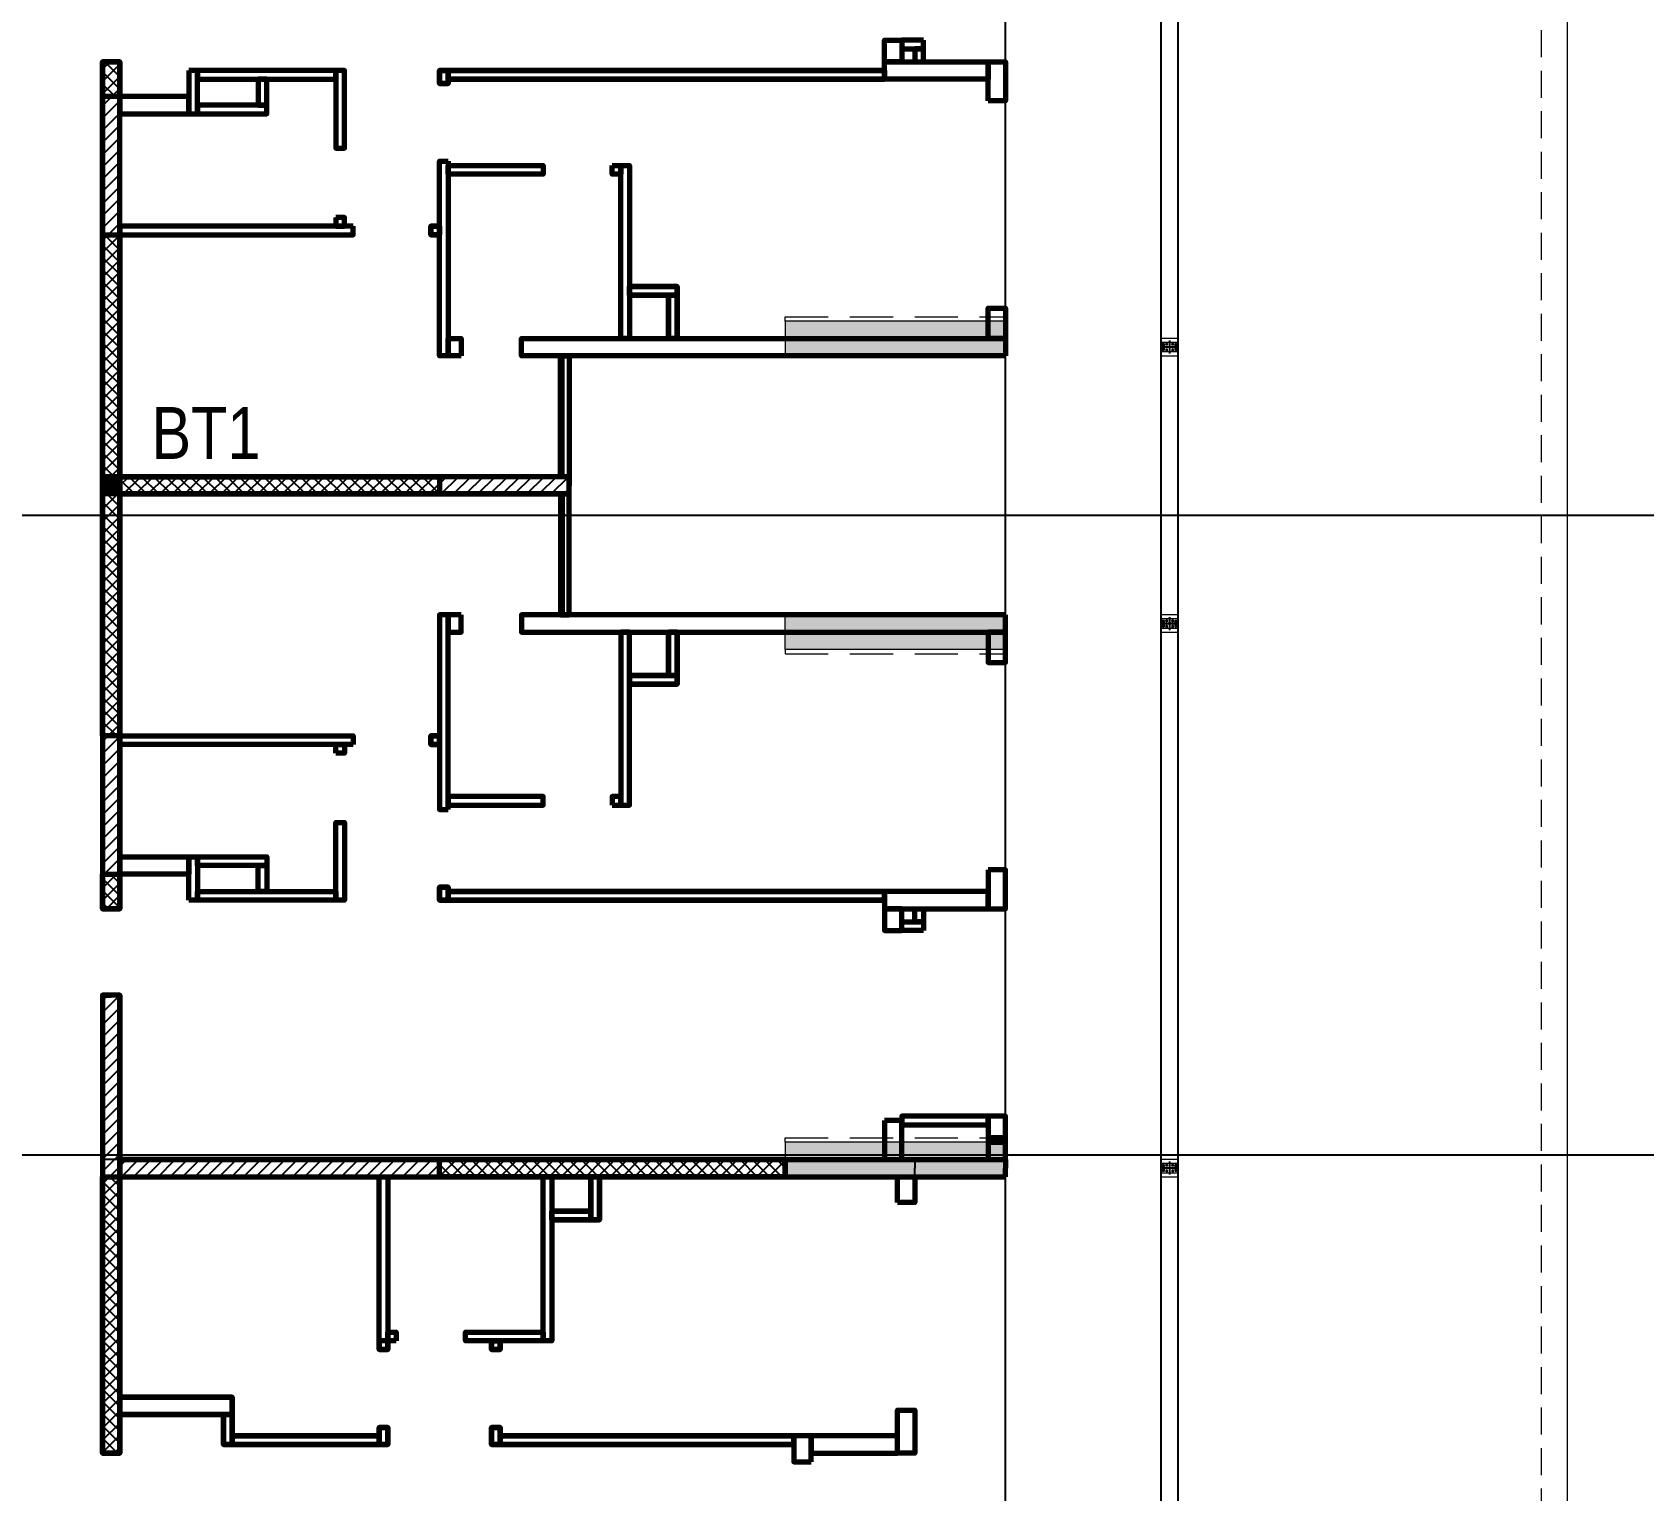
# Model space of a CAD drawing. Header units: millimetres. Extents: x -25197 to 555828, y -17247 to 174153.
# Drawn here: x 481622 to 500274, y 86366 to 103243 of the extents above; entities that cross this region are included whole.
import ezdxf
from ezdxf.enums import TextEntityAlignment as Align

# ---------------------------------------------------------------- set-up
doc = ezdxf.new("R2010")
doc.units = ezdxf.units.MM
doc.header["$LTSCALE"] = 250
for name, pattern in [('CHG_XX_Cot_Tang 1$0$CENTER', [20.2, 12.7, -2.5, 2.5, -2.5]), ('CHG_XX_Cot_Tang 1$0$CENTER2', [28.575, 19.05, -3.175, 3.175, -3.175]), ('CHG_XX_Cot_Tang 1$0$HIDDEN', [0.375, 0.25, -0.125]), ('CHG_XX_Cot_Tang 1$0$MB_Luoi truc$0$HTT Hidden 21', [3, 2, -1]), ('CHG_XX_Luoi truc$0$MB_Luoi truc$0$Center101', [13, 10, -1, 1, -1])]:
    doc.linetypes.add(name, pattern=pattern)
for name, color, linetype in [("CHG_XX_Cot_Tang 1$0$'S_Concrete_Center_1", 8, 'CHG_XX_Cot_Tang 1$0$CENTER2'), ("CHG_XX_Cot_Tang 1$0$'S_Steel_ Bold", 8, 'Continuous'), ('CHG_XX_Cot_Tang 1$0$Vach VH3', 3, 'Continuous'), ('CHG_XX_Luoi truc$0$Grid', 34, 'Continuous'), ('CHG_XX_Luoi truc$0$Grid Line', 8, 'CHG_XX_Luoi truc$0$MB_Luoi truc$0$Center101'), ('MB Can ho 1.5PN$0$Brick Wall', 4, 'Continuous'), ('mb tang 1 TWB$0$Brick Wall', 4, 'Continuous'), ('mb tang 1 TWB$0$Wall Hatch', 134, 'Continuous'), ('TEXT', 21, 'Continuous')]:
    doc.layers.add(name, color=color, linetype=linetype)
for name, color, linetype, lineweight in [("CHG_XX_Cot_Tang 1$0$'S_Steel_Cont_2 Normal", 2, 'Continuous', 25), ("CHG_XX_Cot_Tang 1$0$'S_Steel_Cont_2 Normal_Plate", 150, 'Continuous', 15), ('CHG_XX_Cot_Tang 1$0$Cot thep', 51, 'Continuous', 15), ('CHG_XX_Cot_Tang 1$0$Net thay Tuong', 3, 'Continuous', 20), ('CHG_XX_Cot_Tang 1$0$NS-Pier', 150, 'Continuous', 9), ('CHG_XX_Cot_Tang 1$0$NS-Pier @ 1 VP1', 150, 'Continuous', 9), ('CHG_XX_Cot_Tang 1$0$NS-Pier @ 1 VP2', 150, 'Continuous', 9), ('CHG_XX_Cot_Tang 1$0$NS-Pier @ 1 VP3', 150, 'Continuous', 9), ('CHG_XX_Cot_Tang 1$0$NS-Pier @ 1 VPModel', 150, 'Continuous', 9), ('CHG_XX_Cot_Tang 1$0$NS-Pier @ 100', 150, 'Continuous', 9), ('CHG_XX_Cot_Tang 1$0$NS-Pier @ 150', 150, 'Continuous', 9), ('CHG_XX_Cot_Tang 1$0$NS-Pier @ 200', 150, 'Continuous', 9), ('CHG_XX_Cot_Tang 1$0$NS-Pier @ 350', 150, 'Continuous', 9), ('CTHEP', 2, 'Continuous', 50), ('MB Can ho 1.5PN$0$Wall Line', 4, 'Continuous', 70), ('MB Can ho 2PN$0$Wall Line', 4, 'Continuous', 70), ('mb tang 1 TWB$0$Wall Line', 4, 'Continuous', 70), ('Net cat Tuong', 4, 'Continuous', 9)]:
    doc.layers.add(name, color=color, linetype=linetype, lineweight=lineweight)
doc.styles.add('CHG_XX_Luoi truc$0$MB_Luoi truc$0$Grid A-F$0$VNI-HelveCB', font='VHELVCB_0.TTF')
doc.styles.add('TTP-HelCon', font='VHELVCN_0.TTF')

# ---------------------------------------------------------------- blocks, each defined once
blk = doc.blocks.new('*U2169')
at = {"layer": 'CHG_XX_Luoi truc$0$Grid Line'}
blk.add_line((0, 0), (0, 608), dxfattribs=at)
at = {"layer": 'CHG_XX_Luoi truc$0$Grid', "lineweight": -2, "style": 'CHG_XX_Luoi truc$0$MB_Luoi truc$0$Grid A-F$0$VNI-HelveCB'}
for tag, p in [('GRIDSUB', (0, 617)), ('GRID', (0, -9))]:
    blk.add_attdef(tag, text='', height=5, dxfattribs=at).set_placement(p, align=Align.MIDDLE)
blk = doc.blocks.new('*U2171')
at = {"layer": 'CHG_XX_Luoi truc$0$Grid Line'}
blk.add_line((0, 0), (0, 438), dxfattribs=at)
at = {"layer": 'CHG_XX_Luoi truc$0$Grid', "lineweight": -2, "style": 'CHG_XX_Luoi truc$0$MB_Luoi truc$0$Grid A-F$0$VNI-HelveCB'}
for tag, p in [('GRIDSUB', (0, 447)), ('GRID', (0, -9))]:
    blk.add_attdef(tag, text='', height=5, dxfattribs=at).set_placement(p, align=Align.MIDDLE)
blk = doc.blocks.new('CHG_XX_Luoi truc')
at = {"layer": 'CHG_XX_Luoi truc$0$Grid', "xscale": 300, "yscale": 300, "zscale": 300}
blk.add_blockref('*U2169', (99550, -12747), dxfattribs=at)
at = {"layer": 'CHG_XX_Luoi truc$0$Grid', "xscale": 300.0000000000013, "yscale": 300.0000000000013, "zscale": 300.0000000000013, "rotation": 90}
for p in [(110703, 97650), (110703, 90250)]:
    blk.add_blockref('*U2171', p, dxfattribs=at)
blk = doc.blocks.new('*U2323')
at = {"layer": 'CHG_XX_Cot_Tang 1$0$NS-Pier @ 1 VP1'}
h = blk.add_hatch(color=256, dxfattribs=at)
h.dxf.hatch_style = 1
h.paths.add_polyline_path([(400, 0), (0, 0), (0, -2550), (400, -2550)])
at = {"layer": 'CHG_XX_Cot_Tang 1$0$NS-Pier @ 1 VP2'}
h = blk.add_hatch(color=256, dxfattribs=at)
h.dxf.hatch_style = 1
h.paths.add_polyline_path([(400, 0), (0, 0), (0, -2550), (400, -2550)])
at = {"layer": 'CHG_XX_Cot_Tang 1$0$NS-Pier @ 1 VP3'}
h = blk.add_hatch(color=256, dxfattribs=at)
h.dxf.hatch_style = 1
h.paths.add_polyline_path([(400, 0), (0, 0), (0, -2550), (400, -2550)])
at = {"layer": 'CHG_XX_Cot_Tang 1$0$NS-Pier @ 1 VPModel'}
h = blk.add_hatch(color=256, dxfattribs=at)
h.dxf.hatch_style = 1
h.paths.add_polyline_path([(400, 0), (0, 0), (0, -2550), (400, -2550)])
at = {"layer": 'CHG_XX_Cot_Tang 1$0$NS-Pier @ 100'}
h = blk.add_hatch(color=256, dxfattribs=at)
h.dxf.hatch_style = 1
h.paths.add_polyline_path([(400, 0), (0, 0), (0, -2550), (400, -2550)])
at = {"layer": 'CHG_XX_Cot_Tang 1$0$NS-Pier @ 150'}
h = blk.add_hatch(color=256, dxfattribs=at)
h.dxf.hatch_style = 1
h.paths.add_polyline_path([(400, 0), (0, 0), (0, -2550), (400, -2550)])
at = {"layer": 'CHG_XX_Cot_Tang 1$0$NS-Pier @ 200'}
h = blk.add_hatch(color=256, dxfattribs=at)
h.dxf.hatch_style = 1
h.paths.add_polyline_path([(400, 0), (0, 0), (0, -2550), (400, -2550)])
at = {"layer": 'CHG_XX_Cot_Tang 1$0$NS-Pier @ 350'}
h = blk.add_hatch(color=256, dxfattribs=at)
h.dxf.hatch_style = 1
h.paths.add_polyline_path([(400, 0), (0, 0), (0, -2550), (400, -2550)])
blk = doc.blocks.new('CHG_XX_Cot_Tang 1$0$Block A_C450x2250')
at = {"layer": 'CHG_XX_Cot_Tang 1$0$NS-Pier', "color": 9, "linetype": 'CHG_XX_Cot_Tang 1$0$MB_Luoi truc$0$HTT Hidden 21'}
blk.add_lwpolyline([(0, 0), (-50, 0), (-50, -2550), (0, -2550)], dxfattribs=at)
at = {"layer": 'CHG_XX_Cot_Tang 1$0$NS-Pier'}
blk.add_lwpolyline([(400, -2550), (0, -2550), (0, 0), (400, 0)], close=True, dxfattribs=at)
blk.add_blockref('*U2323', (0, 0), dxfattribs=at)
blk = doc.blocks.new('*U2301')
at = {"layer": "CHG_XX_Cot_Tang 1$0$'S_Steel_ Bold", "linetype": 'CHG_XX_Cot_Tang 1$0$CENTER', "ltscale": 0.05}
for p, q in [((-13, 0), (13, 0)), ((0, 13), (0, -13))]:
    blk.add_line(p, q, dxfattribs=at)
at = {"layer": "CHG_XX_Cot_Tang 1$0$'S_Steel_ Bold", "color": 1}
blk.add_circle((0, 0), 7, dxfattribs=at)
blk = doc.blocks.new('CHG_XX_Cot_Tang 1$0$A$C42BB3C5E')
at = {"color": 8, "linetype": 'CHG_XX_Cot_Tang 1$0$MB_Luoi truc$0$HTT Hidden 21'}
blk.add_lwpolyline([(-75, -113), (125, -113), (125, 87), (-75, 87)], close=True, dxfattribs=at)
at = {"layer": "CHG_XX_Cot_Tang 1$0$'S_Concrete_Center_1"}
for p, q in [((25, 63), (25, -88)), ((125, -13), (-83, -13))]:
    blk.add_line(p, q, dxfattribs=at)
at = {"layer": "CHG_XX_Cot_Tang 1$0$'S_Steel_Cont_2 Normal"}
blk.add_lwpolyline([(-37, -15, 0.414214), (-43, -21), (-43, -50), (-50, -50), (-50, 25), (-43, 25), (-43, -4, 0.414214), (-37, -10), (87, -10, 0.414214), (93, -4), (93, 25), (100, 25), (100, -50), (93, -50), (93, -21, 0.414214), (87, -15)], format="xyb", close=True, dxfattribs=at)
at = {"layer": "CHG_XX_Cot_Tang 1$0$'S_Steel_Cont_2 Normal_Plate"}
blk.add_lwpolyline([(115, 45), (115, -70), (-65, -70), (-65, 45)], close=True, dxfattribs=at)
at = {"layer": "CHG_XX_Cot_Tang 1$0$'S_Steel_ Bold"}
for p in [(-10, 20), (60, 20)]:
    blk.add_blockref('*U2301', p, dxfattribs=at)
at = {"layer": "CHG_XX_Cot_Tang 1$0$'S_Steel_ Bold", "xscale": -1, "rotation": 180}
for p in [(-10, -45), (60, -45)]:
    blk.add_blockref('*U2301', p, dxfattribs=at)
blk = doc.blocks.new('CHG_XX_Cot_Tang 1$0$net pergola')
at = {"layer": 'CHG_XX_Cot_Tang 1$0$Net thay Tuong'}
for p in [(67007, 48113), (67007, 44913), (67007, 38613)]:
    blk.add_blockref('CHG_XX_Cot_Tang 1$0$A$C42BB3C5E', p, dxfattribs=at)
blk = doc.blocks.new('CHG_XX_Cot_Tang 1')
at = {"layer": 'CHG_XX_Cot_Tang 1$0$NS-Pier', "linetype": 'Continuous', "ltscale": 5}
blk.add_lwpolyline([(-300, 85450), (-10900, 85450), (-10900, 163400), (99639.2, 163400), (106050, 158254.3), (106050, -6022), (103575.5, -9000), (32350, -9000), (32350, 84050), (-300, 84050)], close=True, dxfattribs=at)
at = {"layer": 'CHG_XX_Cot_Tang 1$0$NS-Pier', "linetype": 'CHG_XX_Cot_Tang 1$0$HIDDEN', "ltscale": 5}
blk.add_lwpolyline([(32650, 84350), (0, 84350), (0, 85750), (-10600, 85750), (-10600, 163100), (99533.7, 163100), (105750, 158110.4), (105750, -5913.6), (103434.7, -8700), (32650, -8700), (32650, 84350), (32650, -8700), (103404.7, -8700)], dxfattribs=at)
at = {"layer": 'CHG_XX_Cot_Tang 1$0$Vach VH3'}
for p, q in [((101350.9, 72976.9), (101350.9, 128050)), ((101549.6, 72893.1), (101551.1, 127850))]:
    blk.add_line(p, q, dxfattribs=at)
at = {"layer": 'CHG_XX_Cot_Tang 1$0$Cot thep'}
blk.add_blockref('CHG_XX_Cot_Tang 1$0$net pergola', (34418.2, 51500), dxfattribs=at)
at = {"layer": 'CHG_XX_Cot_Tang 1$0$NS-Pier'}
blk.add_blockref('CHG_XX_Luoi truc', (0, 0), dxfattribs=at)
at = {"layer": 'CHG_XX_Cot_Tang 1$0$NS-Pier', "xscale": -1, "rotation": 90}
for p in [(97000, 99900), (97000, 90400)]:
    blk.add_blockref('CHG_XX_Cot_Tang 1$0$Block A_C450x2250', p, dxfattribs=at)
at = {"layer": 'CHG_XX_Cot_Tang 1$0$NS-Pier', "rotation": 90.00000000000001}
blk.add_blockref('CHG_XX_Cot_Tang 1$0$Block A_C450x2250', (97000, 96100), dxfattribs=at)
blk = doc.blocks.new('*U1655')
at = {"layer": 'MB Can ho 2PN$0$Wall Line'}
blk.add_lwpolyline([(0, 800), (0, 0), (200, 0), (200, 800)], close=True, dxfattribs=at)
blk = doc.blocks.new('*U1656')
at = {"layer": 'MB Can ho 2PN$0$Wall Line'}
blk.add_lwpolyline([(500, 0), (0, 0), (0, -100), (500, -100)], close=True, dxfattribs=at)
blk = doc.blocks.new('*U1657')
at = {"layer": 'MB Can ho 2PN$0$Wall Line'}
blk.add_lwpolyline([(-1200, 0), (0, 0), (0, 200), (-1200, 200)], close=True, dxfattribs=at)
blk = doc.blocks.new('*U1649')
at = {"layer": 'MB Can ho 2PN$0$Wall Line'}
blk.add_lwpolyline([(-5050, 0), (0, 0), (0, 100), (-5050, 100)], close=True, dxfattribs=at)
blk = doc.blocks.new('*U1654')
at = {"layer": 'MB Can ho 2PN$0$Wall Line'}
blk.add_lwpolyline([(0, -450), (0, 0), (-200, 0), (-200, -450)], close=True, dxfattribs=at)
blk = doc.blocks.new('*U1658')
at = {"layer": 'MB Can ho 2PN$0$Wall Line'}
blk.add_lwpolyline([(-5600, 0), (0, 0), (0, 200), (-5600, 200)], close=True, dxfattribs=at)
blk = doc.blocks.new('*U1647')
at = {"layer": 'MB Can ho 2PN$0$Wall Line'}
blk.add_lwpolyline([(0, -2000), (0, 0), (-100, 0), (-100, -2000)], close=True, dxfattribs=at)
blk = doc.blocks.new('*U1637')
at = {"layer": 'MB Can ho 2PN$0$Wall Line'}
blk.add_lwpolyline([(100, 0), (0, 0), (0, -100), (100, -100)], close=True, dxfattribs=at)
blk = doc.blocks.new('*U1505')
at = {"color": 9}
blk.add_lwpolyline([(0, 50), (1400, 50), (1400, -50), (0, -50)], close=True, dxfattribs=at)
blk.add_lwpolyline([(0, 50), (1400, 50), (1400, -30), (0, -30)], close=True)
blk = doc.blocks.new('*U1638')
at = {"layer": 'MB Can ho 2PN$0$Wall Line'}
blk.add_lwpolyline([(0, 2250), (0, 0), (100, 0), (100, 2250)], close=True, dxfattribs=at)
blk = doc.blocks.new('*U1639')
at = {"layer": 'MB Can ho 2PN$0$Wall Line'}
blk.add_lwpolyline([(150, 0), (0, 0), (0, -100), (150, -100)], close=True, dxfattribs=at)
blk = doc.blocks.new('*U1640')
at = {"layer": 'MB Can ho 2PN$0$Wall Line'}
blk.add_lwpolyline([(1100, 0), (0, 0), (0, -100), (1100, -100)], close=True, dxfattribs=at)
blk = doc.blocks.new('*U1641')
at = {"layer": 'MB Can ho 2PN$0$Wall Line'}
blk.add_lwpolyline([(550, 0), (0, 0), (0, -100), (550, -100)], close=True, dxfattribs=at)
blk = doc.blocks.new('*U1642')
at = {"layer": 'MB Can ho 2PN$0$Wall Line'}
blk.add_lwpolyline([(0, -500), (0, 0), (-100, 0), (-100, -500)], close=True, dxfattribs=at)
blk = doc.blocks.new('*U1643')
at = {"layer": 'MB Can ho 2PN$0$Wall Line'}
blk.add_lwpolyline([(-150, 0), (0, 0), (0, 200), (-150, 200)], close=True, dxfattribs=at)
blk = doc.blocks.new('*U1644')
at = {"layer": 'MB Can ho 2PN$0$Wall Line'}
blk.add_lwpolyline([(0, -350), (0, 0), (-200, 0), (-200, -350)], close=True, dxfattribs=at)
blk = doc.blocks.new('*U1648')
at = {"layer": 'MB Can ho 2PN$0$Wall Line'}
blk.add_lwpolyline([(0, -250), (0, 0), (-200, 0), (-200, -250)], close=True, dxfattribs=at)
blk = doc.blocks.new('*U1645')
at = {"layer": 'MB Can ho 2PN$0$Wall Line'}
blk.add_lwpolyline([(0, 2700), (0, 0), (100, 0), (100, 2700)], close=True, dxfattribs=at)
blk = doc.blocks.new('*U1646')
at = {"layer": 'MB Can ho 2PN$0$Wall Line'}
blk.add_lwpolyline([(900, 0), (0, 0), (0, -100), (900, -100)], close=True, dxfattribs=at)
blk = doc.blocks.new('*U1650')
at = {"layer": 'MB Can ho 2PN$0$Wall Line'}
blk.add_lwpolyline([(0, 1600), (0, 0), (100, 0), (100, 1600)], close=True, dxfattribs=at)
blk = doc.blocks.new('*U1651')
at = {"layer": 'MB Can ho 2PN$0$Wall Line'}
blk.add_lwpolyline([(0, 250), (0, 0), (100, 0), (100, 250)], close=True, dxfattribs=at)
blk = doc.blocks.new('*U1652')
at = {"layer": 'MB Can ho 2PN$0$Wall Line'}
blk.add_lwpolyline([(0, 800), (0, 0), (100, 0), (100, 800)], close=True, dxfattribs=at)
blk = doc.blocks.new('*U1653')
at = {"layer": 'MB Can ho 2PN$0$Wall Line'}
blk.add_lwpolyline([(300, 0), (0, 0), (0, -100), (300, -100)], close=True, dxfattribs=at)
blk = doc.blocks.new('*U1871')
at = {"layer": 'MB Can ho 1.5PN$0$Wall Line'}
blk.add_lwpolyline([(0, 500), (0, 0), (100, 0), (100, 500)], close=True, dxfattribs=at)
blk = doc.blocks.new('*U1870')
at = {"layer": 'MB Can ho 1.5PN$0$Wall Line'}
blk.add_lwpolyline([(450, 0), (0, 0), (0, -100), (450, -100)], close=True, dxfattribs=at)
blk = doc.blocks.new('*U1868')
at = {"layer": 'MB Can ho 1.5PN$0$Wall Line'}
blk.add_lwpolyline([(0, 2000), (0, 0), (100, 0), (100, 2000)], close=True, dxfattribs=at)
blk = doc.blocks.new('*U1864')
at = {"layer": 'MB Can ho 1.5PN$0$Wall Line'}
blk.add_lwpolyline([(0, 200), (0, 0), (100, 0), (100, 200)], close=True, dxfattribs=at)
blk = doc.blocks.new('*U1865')
at = {"layer": 'MB Can ho 1.5PN$0$Wall Line'}
blk.add_lwpolyline([(0, 1900), (0, 0), (100, 0), (100, 1900)], close=True, dxfattribs=at)
blk = doc.blocks.new('*U1863')
at = {"layer": 'MB Can ho 1.5PN$0$Wall Line'}
blk.add_lwpolyline([(0, 100), (0, 0), (100, 0), (100, 100)], close=True, dxfattribs=at)
blk = doc.blocks.new('*U1869')
at = {"layer": 'MB Can ho 1.5PN$0$Wall Line'}
blk.add_lwpolyline([(0, 300), (0, 0), (200, 0), (200, 300)], close=True, dxfattribs=at)
blk = doc.blocks.new('*U1557')
at = {"layer": 'MB Can ho 1.5PN$0$Wall Line'}
blk.add_lwpolyline([(0, 500), (0, 0), (200, 0), (200, 500)], close=True, dxfattribs=at)
blk = doc.blocks.new('*U1858')
at = {"layer": 'MB Can ho 1.5PN$0$Wall Line'}
blk.add_lwpolyline([(1700, 0), (0, 0), (0, -100), (1700, -100)], close=True, dxfattribs=at)
blk = doc.blocks.new('*U1859')
at = {"layer": 'MB Can ho 1.5PN$0$Wall Line'}
blk.add_lwpolyline([(0, 350), (0, 0), (100, 0), (100, 350)], close=True, dxfattribs=at)
blk = doc.blocks.new('*U1860')
at = {"layer": 'MB Can ho 1.5PN$0$Wall Line'}
blk.add_lwpolyline([(1300, 0), (0, 0), (0, -200), (1300, -200)], close=True, dxfattribs=at)
blk = doc.blocks.new('*U1867')
at = {"layer": 'MB Can ho 1.5PN$0$Wall Line'}
blk.add_lwpolyline([(100, 0), (0, 0), (0, -100), (100, -100)], close=True, dxfattribs=at)
blk = doc.blocks.new('*U1866')
at = {"layer": 'MB Can ho 1.5PN$0$Wall Line'}
blk.add_lwpolyline([(900, 0), (0, 0), (0, -100), (900, -100)], close=True, dxfattribs=at)
blk = doc.blocks.new('*U1857')
at = {"layer": 'MB Can ho 1.5PN$0$Wall Line'}
blk.add_lwpolyline([(3400, 0), (0, 0), (0, -100), (3400, -100)], close=True, dxfattribs=at)
blk = doc.blocks.new('*U1556')
at = {"layer": 'MB Can ho 1.5PN$0$Wall Line'}
blk.add_lwpolyline([(1000, 0), (0, 0), (0, -200), (1000, -200)], close=True, dxfattribs=at)
blk = doc.blocks.new('*U2060')
at = {"layer": 'mb tang 1 TWB$0$Wall Line'}
blk.add_lwpolyline([(1000, 0), (0, 0), (0, -100), (1000, -100)], close=True, dxfattribs=at)
blk = doc.blocks.new('*U2059')
at = {"layer": 'mb tang 1 TWB$0$Wall Line'}
blk.add_lwpolyline([(0, 300), (0, 0), (200, 0), (200, 300)], close=True, dxfattribs=at)
blk = doc.blocks.new('*U1921')
at = {"layer": 'mb tang 1 TWB$0$Wall Hatch'}
h = blk.add_hatch(dxfattribs=at)
h.set_pattern_fill('LINE10', color=256, scale=100, angle=45, style=0, pattern_type=2)
h.set_pattern_definition([(45, (-5425, 10725), (-70.7107, 70.7107), [])])
h.paths.add_polyline_path([(5200, 0), (0, 0), (0, -200), (5200, -200)])
at = {"layer": 'mb tang 1 TWB$0$Wall Line'}
blk.add_lwpolyline([(5200, 0), (0, 0), (0, -200), (5200, -200)], close=True, dxfattribs=at)
blk = doc.blocks.new('*U1922')
at = {"layer": 'mb tang 1 TWB$0$Wall Hatch'}
h = blk.add_hatch(dxfattribs=at)
h.set_pattern_fill('LINE10', color=256, scale=100, angle=45, style=0, pattern_type=2)
h.set_pattern_definition([(45, (-6925, 10725), (-70.7107, 70.7107), [])])
h.paths.add_polyline_path([(3700, 0), (0, 0), (0, -200), (3700, -200)])
at = {"layer": 'mb tang 1 TWB$0$Wall Line'}
blk.add_lwpolyline([(3700, 0), (0, 0), (0, -200), (3700, -200)], close=True, dxfattribs=at)
blk = doc.blocks.new('*U1919')
at = {"layer": 'mb tang 1 TWB$0$Wall Hatch'}
h = blk.add_hatch(dxfattribs=at)
h.set_pattern_fill('LINE10', color=256, scale=100, angle=45, style=0, pattern_type=2)
h.set_pattern_definition([(45, (-2925, 8625), (-70.7107, 70.7107), [])])
h.paths.add_polyline_path([(0, -9800), (0, 0), (-200, 0), (-200, -9800)])
at = {"layer": 'mb tang 1 TWB$0$Wall Line'}
blk.add_lwpolyline([(0, -9800), (0, 0), (-200, 0), (-200, -9800)], close=True, dxfattribs=at)
blk = doc.blocks.new('*U1906')
at = {"layer": 'mb tang 1 TWB$0$Wall Hatch'}
h = blk.add_hatch(dxfattribs=at)
h.set_pattern_fill('LINE10', color=256, scale=100, angle=45, style=0, pattern_type=2)
h.set_pattern_definition([(45, (-2925, 18025), (-70.7107, 70.7107), [])])
h.paths.add_polyline_path([(0, -400), (0, 0), (-200, 0), (-200, -400)])
at = {"layer": 'mb tang 1 TWB$0$Wall Line'}
blk.add_lwpolyline([(0, -400), (0, 0), (-200, 0), (-200, -400)], close=True, dxfattribs=at)
blk = doc.blocks.new('*U1905')
at = {"layer": 'mb tang 1 TWB$0$Wall Hatch'}
h = blk.add_hatch(dxfattribs=at)
h.set_pattern_fill('LINE10', color=256, scale=100, angle=45, style=0, pattern_type=2)
h.set_pattern_definition([(45, (-2925, 12625), (-70.7107, 70.7107), [])])
h.paths.add_polyline_path([(0, -5800), (0, 0), (-200, 0), (-200, -5800)])
at = {"layer": 'mb tang 1 TWB$0$Wall Line'}
blk.add_lwpolyline([(0, -5800), (0, 0), (-200, 0), (-200, -5800)], close=True, dxfattribs=at)
blk = doc.blocks.new('*U1907')
at = {"layer": 'mb tang 1 TWB$0$Wall Hatch'}
h = blk.add_hatch(dxfattribs=at)
h.set_pattern_fill('LINE10', color=256, scale=100, angle=45, style=0, pattern_type=2)
h.set_pattern_definition([(45, (-2925, 13125), (-70.7107, 70.7107), [])])
h.paths.add_polyline_path([(0, -5300), (0, 0), (-200, 0), (-200, -5300)])
at = {"layer": 'mb tang 1 TWB$0$Wall Line'}
blk.add_lwpolyline([(0, -5300), (0, 0), (-200, 0), (-200, -5300)], close=True, dxfattribs=at)
blk = doc.blocks.new('*U1908')
at = {"layer": 'mb tang 1 TWB$0$Wall Hatch'}
h = blk.add_hatch(dxfattribs=at)
h.set_pattern_fill('LINE10', color=256, scale=100, angle=45, style=0, pattern_type=2)
h.set_pattern_definition([(45, (-2925, 15225), (-70.7107, 70.7107), [])])
h.paths.add_polyline_path([(0, -3200), (0, 0), (-200, 0), (-200, -3200)])
at = {"layer": 'mb tang 1 TWB$0$Wall Line'}
blk.add_lwpolyline([(0, -3200), (0, 0), (-200, 0), (-200, -3200)], close=True, dxfattribs=at)
blk = doc.blocks.new('*U1914')
at = {"layer": 'mb tang 1 TWB$0$Wall Hatch'}
h = blk.add_hatch(dxfattribs=at)
h.set_pattern_fill('LINE10', color=256, scale=100, angle=45, style=0, pattern_type=2)
h.set_pattern_definition([(45, (-2925, 10725), (-70.7107, 70.7107), [])])
h.paths.add_polyline_path([(7700, 0), (0, 0), (0, -200), (7700, -200)])
at = {"layer": 'mb tang 1 TWB$0$Wall Line'}
blk.add_lwpolyline([(7700, 0), (0, 0), (0, -200), (7700, -200)], close=True, dxfattribs=at)
blk = doc.blocks.new('*U1911')
at = {"layer": 'mb tang 1 TWB$0$Wall Hatch'}
h = blk.add_hatch(dxfattribs=at)
h.set_pattern_fill('LINE10', color=256, scale=100, angle=45, style=0, pattern_type=2)
h.set_pattern_definition([(45, (-6625, 10725), (-70.7107, 70.7107), [])])
h.paths.add_polyline_path([(4000, 0), (0, 0), (0, -200), (4000, -200)])
at = {"layer": 'mb tang 1 TWB$0$Wall Line'}
blk.add_lwpolyline([(4000, 0), (0, 0), (0, -200), (4000, -200)], close=True, dxfattribs=at)

msp = doc.modelspace()

# ---------------------------------------------------------------- linework, layer by layer
at = {"layer": 'CTHEP'}
msp.add_lwpolyline([(482636.05605, 97900), (482436.05605, 97900), (482436.05605, 98100), (482636.05605, 98100)], close=True, dxfattribs=at)
msp.add_solid([(482636.05605, 98100), (482436.05605, 98100), (482636.05605, 97900), (482436.05605, 97900)], dxfattribs=at)
at = {"layer": 'MB Can ho 1.5PN$0$Brick Wall'}
for p, q in [((491836.05599, 90200), (482436.05606, 90199.99668)), ((482436.05606, 90199.99668), (482436.05606, 86800)), ((491836.05599, 90200), (491836.05602, 90100)), ((491836.05606, 90000), (491836.05602, 90100)), ((491836.05606, 90000), (482636.05606, 89999.99675)), ((482636.05606, 89999.99675), (482636.05606, 86800)), ((482436.05606, 86800), (482536.05606, 86800)), ((482636.05606, 86800), (482536.05606, 86800))]:
    msp.add_line(p, q, dxfattribs=at)
at = {"layer": 'MB Can ho 2PN$0$Wall Line'}
for p, q in [((482436.05606, 97900), (482436.05606, 102900)), ((482436.05606, 102900), (482536.05606, 102900)), ((482636.05606, 102900), (482536.05606, 102900)), ((482636.05606, 98100), (482636.05606, 102900)), ((487836.05606, 98100), (482436.05606, 98100)), ((482436.05606, 98100), (482436.05606, 93100)), ((487836.05606, 98100), (482636.05606, 98100)), ((487836.05606, 98100), (487836.05606, 98000)), ((487836.05606, 98100), (487836.05606, 98000)), ((487836.05606, 97900), (487836.05606, 98000)), ((487836.05606, 97900), (487836.05606, 98000)), ((487836.05606, 97900), (482436.05606, 97900)), ((487836.05606, 97900), (482636.05606, 97900)), ((482636.05606, 97900), (482636.05606, 93100)), ((482436.05606, 93100), (482536.05606, 93100)), ((482636.05606, 93100), (482536.05606, 93100)), ((482436.05606, 92100), (482536.05606, 92100)), ((482436.05606, 92100), (482436.05606, 90000)), ((482636.05606, 92100), (482536.05606, 92100)), ((482636.05606, 92100), (482636.05606, 90200)), ((482636.05606, 90200), (492886.05606, 90200)), ((492886.05606, 90200), (492886.05606, 90100)), ((492886.05606, 90000), (492886.05606, 90100)), ((482436.05606, 90000), (492886.05606, 90000))]:
    msp.add_line(p, q, dxfattribs=at)
at = {"layer": 'MB Can ho 2PN$0$Wall Line', "color": 6}
for p, q in [((487786.05606, 98100), (487836.05604, 98100)), ((487786.05606, 97900), (487836.05604, 97900))]:
    msp.add_line(p, q, dxfattribs=at)

# ---------------------------------------------------------------- block references
at = {"layer": 'MB Can ho 1.5PN$0$Brick Wall', "xscale": -1, "rotation": 180}
for name, p in [('*U1868', (485636.05606, 90000)), ('*U1865', (487536.05606, 90000)), ('*U1871', (488086.05606, 90000)), ('*U1869', (491636.05606, 90000)), ('*U1870', (487636.05606, 89500)), ('*U1867', (485736.05606, 88100)), ('*U1866', (486636.05606, 88100)), ('*U1863', (486936.05606, 88100)), ('*U1860', (482636.05606, 87250)), ('*U1557', (491636.05606, 87300)), ('*U1859', (483836.05606, 87250)), ('*U1858', (483936.05606, 86900)), ('*U1864', (485636.05606, 87100)), ('*U1864', (486936.05606, 87100)), ('*U1857', (487036.05606, 86900))]:
    msp.add_blockref(name, p, dxfattribs=at)
at = {"layer": 'MB Can ho 1.5PN$0$Brick Wall', "rotation": 180}
for name, p in [('*U1871', (488186.05605, 90000)), ('*U1863', (485736.05605, 88100.00217)), ('*U1863', (487036.05605, 88100)), ('*U1859', (483936.05605, 87250)), ('*U1864', (485736.05605, 87100)), ('*U1864', (487036.05605, 87100)), ('*U1869', (490636.05607, 87000.00003))]:
    msp.add_blockref(name, p, dxfattribs=at)
at = {"layer": 'MB Can ho 1.5PN$0$Brick Wall'}
for name, p in [('*U1870', (487636.05606, 89600)), ('*U1860', (482636.05606, 87450)), ('*U1858', (483936.05606, 87000)), ('*U1857', (487036.05606, 87000)), ('*U1556', (490636.05605, 86999.99998))]:
    msp.add_blockref(name, p, dxfattribs=at)
at = {"layer": 'MB Can ho 2PN$0$Wall Line', "xscale": -1}
for name, p, rotation in [('*U1648', (491486.05606, 103150), 359.9999999999999), ('*U1639', (486336.05606, 102800), 90), ('*U1649', (486436.05606, 102700), 359.9999999999999), ('*U1657', (491486.05606, 102700), 359.9999999999999), ('*U1654', (492686.05606, 102900), 359.9999999999999), ('*U1638', (486436.05606, 99500), 359.9999999999999), ('*U1640', (487536.05606, 101700), 359.9999999999999), ('*U1637', (488436.05606, 101700), 359.9999999999999), ('*U1647', (488436.05606, 101700), 359.9999999999999), ('*U1637', (486336.05606, 101000), 359.9999999999999), ('*U1641', (488536.05606, 100200), 180), ('*U1642', (488986.05606, 100200), 359.9999999999999), ('*U1644', (492686.05606, 100050), 359.9999999999999), ('*U1643', (486436.05606, 99500), 359.9999999999999), ('*U1658', (487286.05606, 99500), 359.9999999999999), ('*U1505', (487786.05606, 96500), 270), ('*U1642', (489086.05606, 95800), 180), ('*U1641', (488536.05606, 95700), 180), ('*U1645', (482636.05606, 95000), 270), ('*U1637', (485136.05606, 95000), 90), ('*U1646', (485136.05606, 94100), 90), ('*U1655', (482636.05606, 93500), 270), ('*U1656', (483436.05606, 93700), 90), ('*U1652', (483536.05605, 93600), 270), ('*U1653', (484236.05606, 93600.00001), 90), ('*U1650', (483536.05606, 93200), 270), ('*U1639', (486436.05606, 93200), 270), ('*U1639', (491936.05606, 92950.00001), 270), ('*U1651', (491686.05606, 92850), 270)]:
    msp.add_blockref(name, p, dxfattribs=dict(at, rotation=rotation))
at = {"layer": 'MB Can ho 2PN$0$Wall Line'}
for name, p, rotation in [('*U1651', (491686.05606, 103150.00001), 270), ('*U1639', (491936.05606, 103050), 270), ('*U1656', (483436.05606, 102300), 90), ('*U1650', (483536.05606, 102800), 270), ('*U1646', (485136.05606, 101900), 90), ('*U1639', (486436.05606, 102800), 270), ('*U1649', (486436.05606, 102800), 180), ('*U1653', (484236.05606, 102400), 90), ('*U1655', (482636.05606, 102500.00001), 270), ('*U1652', (483536.05605, 102400), 270), ('*U1637', (485136.05606, 101000), 90), ('*U1645', (482636.05606, 101000), 270), ('*U1637', (486336.05606, 100900), 180), ('*U1505', (487786.05606, 99500), 270), ('*U1638', (486436.05606, 96500), 180), ('*U1643', (486436.05606, 96500), 180), ('*U1658', (487286.05606, 96500), 180), ('*U1647', (488436.05606, 94300), 180), ('*U1642', (488986.05606, 95800), 180), ('*U1644', (492686.05606, 95950), 180), ('*U1637', (486336.05606, 95000), 180), ('*U1640', (487536.05606, 94300), 180), ('*U1637', (488436.05606, 94300), 180), ('*U1654', (492686.05606, 93100), 180), ('*U1639', (486336.05606, 93200), 90), ('*U1649', (486436.05606, 93300), 180), ('*U1657', (491486.05606, 93300), 180), ('*U1648', (491486.05606, 92850), 180), ('*U1654', (491486.05606, 90200), 180), ('*U1648', (492686.05606, 90200), 180)]:
    msp.add_blockref(name, p, dxfattribs=dict(at, rotation=rotation))
for name, p in [('*U1641', (488536.05606, 100300)), ('*U1642', (489086.05606, 100200)), ('*U1641', (488536.05606, 95800))]:
    msp.add_blockref(name, p, dxfattribs=at)
at = {"layer": 'MB Can ho 2PN$0$Wall Line', "xscale": -1}
for name, p in [('*U1637', (486336.05606, 95100)), ('*U1649', (486436.05606, 93200))]:
    msp.add_blockref(name, p, dxfattribs=at)
at = {"layer": 'mb tang 1 TWB$0$Brick Wall'}
for name, p in [('*U2060', (491686.05606, 90700.00001)), ('*U2059', (492686.05606, 90400.00001))]:
    msp.add_blockref(name, p, dxfattribs=at)
at = {"layer": 'mb tang 1 TWB$0$Wall Line'}
for name, p in [('*U1919', (482636.05606, 102900)), ('*U1921', (482636.05606, 98100)), ('*U1907', (482636.05606, 92099.99999)), ('*U1914', (482636.05606, 90200))]:
    msp.add_blockref(name, p, dxfattribs=at)
at = {"layer": 'mb tang 1 TWB$0$Wall Line', "xscale": -1}
for name, p in [('*U1906', (482436.05606, 102900)), ('*U1905', (482436.05606, 100900)), ('*U1906', (482436.05606, 93500)), ('*U1908', (482436.05606, 90000))]:
    msp.add_blockref(name, p, dxfattribs=at)
at = {"layer": 'mb tang 1 TWB$0$Wall Line', "xscale": -1, "rotation": 180}
for name, p in [('*U1922', (482636.05605, 97900)), ('*U1911', (486336.05606, 90000))]:
    msp.add_blockref(name, p, dxfattribs=at)
at = {"layer": 'Net cat Tuong'}
for name in ['CHG_XX_Luoi truc', 'CHG_XX_Cot_Tang 1', 'CHG_XX_Cot_Tang 1']:
    msp.add_blockref(name, (393336.05606, 0), dxfattribs=at)

# ---------------------------------------------------------------- texts
at = {"layer": 'TEXT', "style": 'TTP-HelCon'}
msp.add_text('BT1', height=600, dxfattribs=at).set_placement((483632.98005, 98125.99126), align=Align.BOTTOM_CENTER)

doc.saveas('drawing.dxf')
